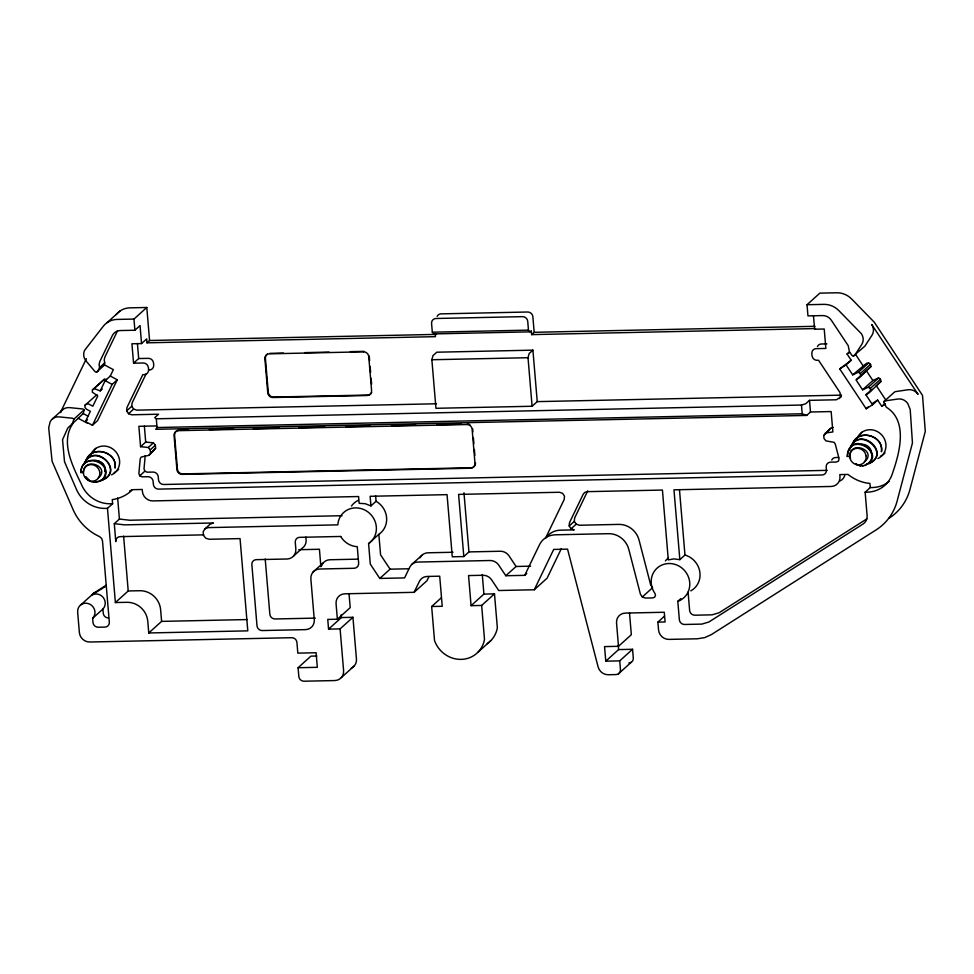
<?xml version="1.0" encoding="UTF-8"?>
<svg xmlns="http://www.w3.org/2000/svg" width="974" height="974" viewBox="0 0 974 974"><rect width="100%" height="100%" fill="white"/><g stroke="black" fill="none" stroke-linecap="round" stroke-linejoin="round"><path stroke-width="1.46" d="M85.055 405.245L84.957 407.461L86.442 409.202L90.375 411.308L85.456 421.523L92.445 425.273L97.583 420.634L117.27 379.775L110.281 376.037L105.143 380.664L100.225 390.878L94.076 388.529L92.445 389.929L92.335 392.145L97.765 395.992L92.834 406.207L88.914 404.1L86.698 403.857L85.055 405.245L96.962 394.592M98.07 478.21C111.693 466.996 83.508 455.589 83.411 472.914L81.195 472.305C80.099 458.511 101.466 455.528 105.229 468.372C110.135 480.401 91.556 487.804 85.554 476.968M80.903 472.743C80.781 450.962 115.809 462.54 102.453 479.622M864.401 461.883C878.024 450.658 849.839 439.262 849.742 456.575L847.234 456.416C848.22 430.398 887.764 452.606 864.888 465.596M841.39 396.722L836.337 399.778L809.504 400.351L805.693 403.772L801.48 405.038L156.303 418.796L154.744 417.651L158.555 414.218L131.709 414.79L128.531 413.719L126.644 410.882L126.937 407.595L142.801 374.673L144.152 374.637A4.992 4.687 47.9 0 0 148.547 369.682A8.778 8.23 47.9 0 0 148.389 367.734A4.992 4.687 47.9 0 0 143.166 362.985L133.56 363.192L131.928 343.773L141.547 343.566L146.672 338.928L147.001 342.811L435.463 336.663L435.244 334.082M436.522 403.772L136.847 410.151L133.657 409.08L131.782 406.243L132.074 402.956L146.039 373.979M145.211 455.674L144.018 468.835L144.846 471.197L147.147 472.195L153.04 472.073A4.992 4.687 47.9 0 1 158.251 476.822L158.494 479.732A4.992 4.687 47.9 0 0 163.717 484.492L827.157 470.357M545.854 537.965A19.967 18.737 47.9 0 1 560.379 530.173L574.258 529.88L571.081 528.809L569.193 525.972L569.486 522.685L583.219 494.183L584.826 492.369L587.176 491.663L662.43 490.056L668.298 559.904L673.996 558.881L679.84 559.66L684.966 555.022L679.475 489.642M375.611 495.778L376.074 501.281L370.936 505.908L365.189 503.692L359.163 503.327L358.59 496.533L152.833 500.916A9.983 9.363 47.9 0 1 142.399 491.42L142.228 489.472L132.586 489.678A39.946 37.475 47.9 0 1 112.266 499.601L112.607 503.728L107.469 508.355L115.382 602.553L126.924 602.309A19.967 18.737 47.9 0 1 147.78 621.315L148.754 632.966L247.798 630.86L240.054 538.61L209.276 539.267L205.794 538.22L203.456 535.359L203.152 531.755L205.003 528.797L208.302 527.604L337.832 524.852A19.967 18.737 47.9 0 1 366.309 510.851A19.967 18.737 47.9 0 1 368.586 543.602L370.303 564.129L379.799 578.434L404.587 577.899L409.798 567.087A9.983 9.363 47.9 0 1 417.712 562.059L490.068 560.513A9.983 9.363 47.9 0 1 498.798 565.2L505.81 575.744L524.73 575.342L539.413 544.88A19.967 18.737 47.9 0 1 555.253 534.811L608.482 533.679A19.967 18.737 47.9 0 1 628.778 549.324L640.405 594.152L642.292 596.989L652.568 587.724L650.681 584.887L639.041 540.046A19.967 18.737 47.9 0 0 618.758 524.402L579.396 525.242L576.206 524.17L574.319 521.333L574.623 518.046L587.699 490.908M104.778 471.343C106.519 465.669 100.821 460.081 95.221 460.69M431.872 359.747L432.955 355.632L436.766 352.211L532.912 350.153L537.234 401.629L532.096 406.255L435.95 408.301L431.872 359.747L528.018 357.702L529.113 353.586L532.912 350.153M85.7 462.224C89.182 444.363 118.012 450.731 115.102 468.104C117.72 451.875 91.8 444.448 86.187 460.373M852.031 445.897C855.513 428.036 884.343 434.404 881.433 451.778C884.051 435.548 858.131 428.11 852.506 444.047M849.547 450.451C856.621 422.229 895.118 455.893 866.361 464.233M86.394 358.639L60.4 412.599A9.983 9.363 47.9 0 1 69.495 407.619L82.839 408.97L84.178 409.847L83.216 413.585L67.778 428.061L62.543 439.7L64.503 461.7L76.617 489.812A29.951 28.1 47.9 0 0 105.338 508.404L107.469 508.355M72.125 424.554L73.914 419.112L84.178 409.847M117.477 330.941L104.888 357.056L104.206 359.917L104.742 362.888L99.604 367.527L97.753 371.386L96.499 372.238L95.038 371.618L86.126 361.05A9.971 9.35 47.9 0 1 84.58 350.372L103.305 326.217A19.967 18.737 47.9 0 1 117.099 319.423L133.962 319.07L146.794 307.48L149.57 340.498L147.001 342.811M72.916 423.422C59.694 442.695 73.391 467.191 81.755 485.174A29.951 28.1 47.9 0 0 110.464 503.765L112.607 503.728M104.742 362.888L103.926 364.593L113.349 369.645L110.281 376.037M92.445 425.273L112.132 384.413L117.27 379.775M351.261 668.164A9.983 9.363 47.9 0 0 356.447 659.069L352.941 617.309L340.096 628.887L328.567 629.143L327.751 619.427L337.369 619.221L336.067 603.722A9.983 9.363 47.9 0 1 344.857 593.799L414.12 592.326L419.344 581.478A9.983 9.363 47.9 0 1 427.269 576.45L439.7 576.182L442.233 606.291L431.652 606.51L434.514 640.502A26.858 25.202 47.9 0 0 461.14 659.386A26.858 25.202 47.9 0 0 484.504 639.431L481.655 605.451L494.488 593.86L497.349 627.853A26.858 25.202 47.9 0 1 487.243 643.619M428.913 576.669L426.953 580.735L414.12 592.326M545.854 537.526L564.202 499.455L564.494 496.168L562.607 493.331L559.417 492.26L458.596 494.402L463.807 556.556L452.277 556.799L447.054 494.646L370.132 496.29L370.936 505.908M481.655 605.451L471.075 605.67L468.555 575.573L482.958 575.257A9.983 9.363 47.9 0 1 491.7 579.944L498.725 590.524L534.263 589.769L553.695 549.433L567.55 549.141L598.109 666.91A9.983 9.363 47.9 0 0 608.251 674.739L616.055 674.568A4.992 4.687 47.9 0 0 620.45 669.613L619.72 660.871L632.552 649.293L633.295 658.034A4.992 4.687 47.9 0 1 628.887 662.99M561.353 548.606L547.096 578.179L534.263 589.769M839.332 398.573L840.732 395.663L839.892 392.4L818.562 360.27L817.21 360.295A4.992 4.687 47.9 0 1 812.84 357.957A8.778 8.23 47.9 0 1 812.279 351.164A4.992 4.687 47.9 0 1 816.236 348.643L825.855 348.436L824.223 329.017L814.605 329.224L813.473 315.746M83.959 464.135C93.248 442.05 125.086 469.371 102.611 480.085M84.141 463.819C95.111 439.639 127.107 473.754 100.2 480.486M850.472 447.492C859.92 425.261 891.758 452.971 869.125 463.661M833.184 427.416L830.445 428.414L823.761 435.512L824.016 438.507L825.964 440.893L834.134 442.33L835.266 444.034L839.028 458.547L838.602 460.946L836.471 462.029L830.579 462.163A4.992 4.687 47.9 0 0 826.183 467.118L826.427 470.028A4.992 4.687 47.9 0 1 822.032 474.983L158.579 489.118A4.992 4.687 47.9 0 1 153.368 484.37L153.125 481.46A4.992 4.687 47.9 0 0 147.902 476.7L142.009 476.834L139.72 475.836L138.88 473.474L140.207 458.851L141.047 457.11L148.937 455.321L155.621 448.223L155.365 445.228L153.417 442.829L145.698 442.074L140.573 446.701L138.856 426.308L156.571 425.93M155.621 448.223L148.937 455.321M830.445 428.414L823.761 435.512M849.121 352.162L847.063 354.012L851.191 360.246L846.065 364.873L852.676 374.844L866.507 363.314L868.674 362.973L870.537 364.3L871.012 366.504L859.555 377.571L855.988 379.836L862.599 389.795L868.333 387.202L878.597 377.924L880.472 379.251L880.934 381.455L877.367 384.767M871.012 366.504L857.01 378.898M880.934 381.455L869.478 392.522L865.91 394.787L872.534 404.758L866.19 408.776L839.722 368.903L851.191 360.246M847.234 456.416L847.526 455.978C849.839 426.807 891.064 457.062 862.587 466.022M156.303 418.796L157.033 427.525L155.73 429.303L806.679 415.423L810.478 412.002L831.151 411.564L832.867 431.957L825.307 433.04M107.116 322.625L119.948 311.035M99.604 367.527L99.068 364.556L99.75 361.695L112.339 335.58A9.983 9.363 47.9 0 1 120.252 330.551L134.899 330.235L140.037 325.596L141.547 343.566M96.499 372.238L104.717 364.824M52.34 418.99L62.616 409.725M92.445 389.929L104.352 379.263L106.556 379.507M94.076 388.529L104.352 379.263M100.225 390.878L102.282 389.028M133.56 363.192L138.685 358.554L148.304 358.347A4.992 4.687 47.9 0 1 153.527 363.107A8.778 8.23 47.9 0 1 153.685 365.043A4.992 4.687 47.9 0 1 149.29 370.01M85.456 421.523L87.514 419.672M126.644 410.882L131.782 406.243M128.531 413.719L133.657 409.08M140.573 446.701L148.279 447.468L153.417 442.829M150.483 452.861L150.227 449.854L155.365 445.228M139.72 475.836L144.846 471.197M203.773 534.86L120.192 536.637A4.992 4.687 47.9 0 0 115.784 541.593L114.287 523.683L119.412 519.045L129.785 520.238L342.044 515.709M73.914 419.112L72.575 418.248L59.219 416.884A9.983 9.363 47.9 0 0 50.124 421.876L48.7 427.89L52.097 461.323L73.33 510.157A49.93 46.837 47.9 0 0 99.458 536.564L101.552 538.305L102.489 540.85L109.319 622.13A4.992 4.687 47.9 0 1 104.924 627.098L98.191 627.232A4.992 4.687 47.9 0 1 92.98 622.483L92.627 618.32L102.891 609.054A8.985 8.425 47.9 0 0 91.617 595.187L106.142 585.946M115.382 602.553L128.215 590.962L139.757 590.719A19.967 18.737 47.9 0 1 160.625 609.736L161.599 621.388L148.754 632.966M205.003 528.797L210.141 524.158L213.44 522.977L124.648 524.864L114.287 523.683M530.051 331.854L528.468 330.137L527.738 321.396A4.992 4.687 47.9 0 0 522.527 316.647L435.987 318.486A4.992 4.687 47.9 0 0 431.579 323.453L432.322 332.183L433.893 333.899L530.051 331.854L531.28 330.734L531.609 334.618L815.506 328.567M531.609 334.618L534.178 332.304L815.043 326.314M293.6 556.02L303.864 546.755A9.983 9.363 47.9 0 0 306.104 539.827L305.873 537.1M313.104 572.006L323.368 562.741M368.586 543.602L378.849 534.336A19.967 18.737 47.9 0 0 376.074 501.281M379.799 578.434L390.075 569.169L409.019 568.767M337.369 619.221L350.202 607.642L349.021 593.543M328.567 629.143L341.399 617.553L352.941 617.309M411.722 564.47L421.998 555.192M340.096 628.887L343.603 670.648A9.983 9.363 47.9 0 1 334.812 680.558L304.034 681.216A4.992 4.687 47.9 0 1 298.823 676.467L298.093 667.726L310.925 656.147L316.842 656.013M463.807 556.556L468.944 551.917L500.332 551.247A9.983 9.363 47.9 0 1 509.073 555.923L516.074 566.478L530.635 566.174M341.363 677.575L354.207 665.997M431.652 606.51L441.283 597.829M471.075 605.67L483.92 594.091L494.488 593.86M505.81 575.744L516.074 566.478M807.02 304.728L823.882 304.363A19.967 18.737 47.9 0 1 838.772 310.536L861.479 333.814A9.971 9.35 47.9 0 1 861.722 344.516L854.612 355.425L853.261 356.107L851.873 355.315L849.377 351.553L848.257 345.746L831.333 320.251A9.983 9.363 47.9 0 0 822.604 315.576L807.957 315.893L807.02 304.728L819.865 293.137L836.727 292.784A19.967 18.737 47.9 0 1 851.605 298.957L874.311 322.236L922.524 395.444L925.288 431.409L909.874 489.812A54.921 51.525 47.9 0 1 888.97 518.302M569.193 525.972L574.319 521.333M571.081 528.809L576.206 524.17M524.73 575.342L526.776 573.491M477.808 652.385L490.64 640.807M853.261 356.107L864.875 346.16L871.986 335.251A9.971 9.35 47.9 0 0 871.754 324.549L918.056 394.324A9.983 9.363 47.9 0 0 908.158 389.746L895.082 391.67L893.901 392.595L883.625 401.86L886.316 407.205C908.255 420.792 899.574 452.752 892.781 472.414A29.951 28.1 47.9 0 1 867.286 492.162L865.143 492.211L867.104 515.538A9.983 9.363 47.9 0 1 863.001 524.049L708.889 621.996L701.84 624.103L684.576 624.468A4.992 4.687 47.9 0 1 679.353 619.72L677.807 601.348A19.967 18.737 47.9 0 0 687.693 575.244A19.967 18.737 47.9 0 0 660.36 565.784A19.967 18.737 47.9 0 0 654.93 593.422L655.49 595.394L654.662 597.172L652.848 597.902L645.482 598.06L642.292 596.989M852.676 374.844L858.411 372.238L868.674 362.973M860.748 375.769L860.273 373.566L870.537 364.3M862.599 389.795L872.874 380.53L878.597 377.924M870.671 390.72L870.196 388.516L880.472 379.251M865.91 394.787L872.071 389.223M866.19 408.776L868.248 406.925M872.534 404.758L877.659 400.119L881.799 406.353L885.463 404.015M881.799 406.353L884.879 403.565M619.72 660.871L605.779 661.176L604.55 646.602L618.49 646.31L631.335 634.719L629.496 612.877M605.779 661.176L618.612 649.585L632.552 649.293M677.807 601.348L680.887 598.56M883.625 401.86L884.818 400.935L897.894 399.011A9.983 9.363 47.9 0 1 907.792 403.589L910.215 409.53L912.443 442.987L897.042 501.403A54.921 51.525 47.9 0 1 876.137 529.88L711.385 634.585L704.677 637.641L697.299 638.786L668.968 639.394A9.983 9.363 47.9 0 1 658.534 629.886L657.888 622.118L664.305 616.323M618.405 673.874L631.237 662.283M865.143 492.211L870.281 487.572L872.424 487.536A29.951 28.1 47.9 0 0 889.067 481.485M80.988 604.696L94.186 592.862L106.288 585.179M847.063 354.012L849.511 352.466M839.722 368.903L846.065 364.873M872.594 403.346L877.659 400.119M866.86 518.862L719.153 612.731L712.116 614.837L694.839 615.203A4.992 4.687 47.9 0 1 689.629 610.454L688.082 592.07M101.101 480.803L94.198 482.081M81.195 472.305L82.753 472.207M146.794 307.48L129.932 307.845A19.967 18.737 47.9 0 0 116.137 314.626M432.322 332.183L528.468 330.137M149.57 340.498L436.51 334.386M269.81 353.367L283.483 353.075M304.765 352.625L329.078 352.101M350.36 351.651L364.033 351.358M826.865 343.895L821.374 344.005A4.992 4.687 47.9 0 0 817.405 346.525M537.234 401.629L841.475 395.14M157.033 427.525L802.211 413.78L806.679 415.423M188.079 430.009L178.972 430.204A4.992 4.687 47.9 0 0 174.577 435.171L177.426 469.151A4.992 4.687 47.9 0 0 182.637 473.912L471.099 467.764A4.992 4.687 47.9 0 0 475.495 462.796M209.337 429.558L233.626 429.047M253.362 428.621L279.173 428.073M298.908 427.647L324.719 427.099M345.977 426.649L370.266 426.137M391.524 425.675L415.813 425.163M437.07 424.713L461.359 424.189M838.663 457.463L835.716 457.524A4.992 4.687 47.9 0 0 831.759 460.045M298.774 549.713L319.423 549.263L320.884 566.746M452.995 552.258L427.988 552.794A9.983 9.363 47.9 0 0 420.062 557.822M358.322 559.137L329.93 559.746A9.983 9.363 47.9 0 0 321.554 565.931M161.599 621.388L247.128 619.561M315.345 618.113L275.058 618.965A4.992 4.687 47.9 0 1 269.847 614.217L265.208 559.003M657.888 622.118L665.096 621.972L664.28 612.256L625.332 613.084A9.983 9.363 47.9 0 0 616.542 623.007L618.49 646.31M298.093 667.726L317.317 667.312L316.1 652.75L297.825 653.14L296.936 642.463A4.992 4.687 47.9 0 0 291.713 637.702L89.803 642.012A9.983 9.363 47.9 0 1 79.369 632.503L77.652 612.11A8.985 8.425 47.9 0 1 89.17 603.868A8.985 8.425 47.9 0 1 92.627 618.32M861.552 444.351C866.58 443.888 871.693 448.15 871.426 453.348M862.952 465.852L860.2 465.925L855.586 464.172M860.529 465.755L855.866 464.001M105.143 380.664L112.132 384.413M83.216 413.585L87.94 416.117M78.078 418.223L87.514 423.276M858.411 372.238L860.273 373.566M868.333 387.202L870.196 388.516M89.535 480.328L85.773 476.736M148.279 447.468L150.227 449.854M855.501 354.366L862.952 365.579M866.251 370.558L872.874 380.53M876.186 385.521L886.109 400.472M390.075 569.169L380.578 554.863L378.849 534.336M849.73 455.856L850.582 458.352M870.281 487.572L869.94 483.445A39.946 37.475 47.9 0 1 848.025 474.435L839.819 474.606L839.978 476.554A9.983 9.363 47.9 0 1 831.175 486.464L673.971 489.812L679.84 559.66M809.504 400.351L810.478 412.002M801.48 405.038L802.211 413.78M618.247 645.214L618.612 649.585M534.178 332.304L532.875 316.769A4.992 4.687 47.9 0 0 527.652 312.009L441.125 313.859A4.992 4.687 47.9 0 0 437.156 316.367M528.018 357.702L532.096 406.255M472.646 428.816L472.889 431.774M473.388 437.679L473.888 443.596M474.387 449.501L474.874 455.418M482.276 574.526L483.92 594.091M463.977 492.807L468.944 551.917M369.256 356.107L369.621 360.538M370.12 366.455L370.619 372.36M371.118 378.277L371.605 384.182M341.168 614.777L341.399 617.553M137.431 343.615L138.685 358.554M144.359 426.052L145.698 442.074M133.962 319.07L134.899 330.235M123.613 536.126L128.215 590.962M117.647 497.97L119.412 519.045M102.891 609.054L103.244 613.218A4.992 4.687 47.9 0 0 108.455 617.966M92.043 594.87A8.985 8.425 47.9 0 1 94.186 592.862M93.516 451.973A15.474 14.525 47.9 0 1 95.829 448.357M118.694 469.188A15.474 14.525 47.9 0 1 114.128 472.56M90.436 455.625A15.474 14.525 47.9 0 1 114.335 450.219A15.474 14.525 47.9 0 1 111.56 474.874M131.758 489.776A39.946 37.475 47.9 0 1 129.554 491.042M267.46 354.061A4.992 4.687 47.9 0 0 265.403 358.322L268.264 392.315A4.992 4.687 47.9 0 0 273.475 397.063L367.709 395.054A4.992 4.687 47.9 0 0 371.666 392.534M351.456 506.03A19.967 18.737 47.9 0 1 358.164 500.392M467.435 424.055A4.992 4.687 47.9 0 1 469.882 424.664M684.966 555.022A19.967 18.737 47.9 0 1 699.795 571.726A19.967 18.737 47.9 0 1 690.809 590.865M665.412 560.939A19.967 18.737 47.9 0 1 668.444 557.956M844.689 475.653A9.983 9.363 47.9 0 1 839.929 481.01M859.847 435.634A15.474 14.525 47.9 0 1 862.16 432.018M885.025 452.861A15.474 14.525 47.9 0 1 880.459 456.222M856.767 439.286A15.474 14.525 47.9 0 1 880.666 433.893A15.474 14.525 47.9 0 1 877.891 458.547M363.521 351.821L269.299 353.83A4.992 4.687 47.9 0 0 264.891 358.785L267.753 392.778A4.992 4.687 47.9 0 0 272.964 397.526L367.198 395.517A4.992 4.687 47.9 0 0 371.593 390.562L368.744 356.569A4.992 4.687 47.9 0 0 363.521 351.821M466.911 424.53L178.461 430.666A4.992 4.687 47.9 0 0 174.066 435.634L176.915 469.614A4.992 4.687 47.9 0 0 182.126 474.375L470.588 468.226A4.992 4.687 47.9 0 0 474.983 463.271L472.134 429.278A4.992 4.687 47.9 0 0 466.911 424.53M340.693 536.467L299.663 537.331A4.992 4.687 47.9 0 0 295.268 542.299L295.84 549.092A9.983 9.363 47.9 0 1 287.038 559.003L256.272 559.66A4.992 4.687 47.9 0 0 251.864 564.616L257.002 625.795A4.992 4.687 47.9 0 0 262.213 630.555L305.483 629.63A9.983 9.363 47.9 0 0 314.285 619.72L310.864 578.933A9.983 9.363 47.9 0 1 319.667 569.011L354.037 568.28A5.247 4.919 47.9 0 0 358.627 562.838L357.275 546.694A19.967 18.737 47.9 0 1 340.693 536.467M866.093 455.881L865.996 455.369A8.535 8.011 47.9 0 0 852.664 449.854A8.535 8.011 47.9 0 0 854.734 464.014A8.535 8.011 47.9 0 0 866.154 456.404L866.093 455.881M99.762 472.207L99.665 471.696A8.535 8.011 47.9 0 0 86.333 466.181A8.535 8.011 47.9 0 0 88.403 480.34A8.535 8.011 47.9 0 0 99.823 472.731L99.762 472.207"/></g></svg>
